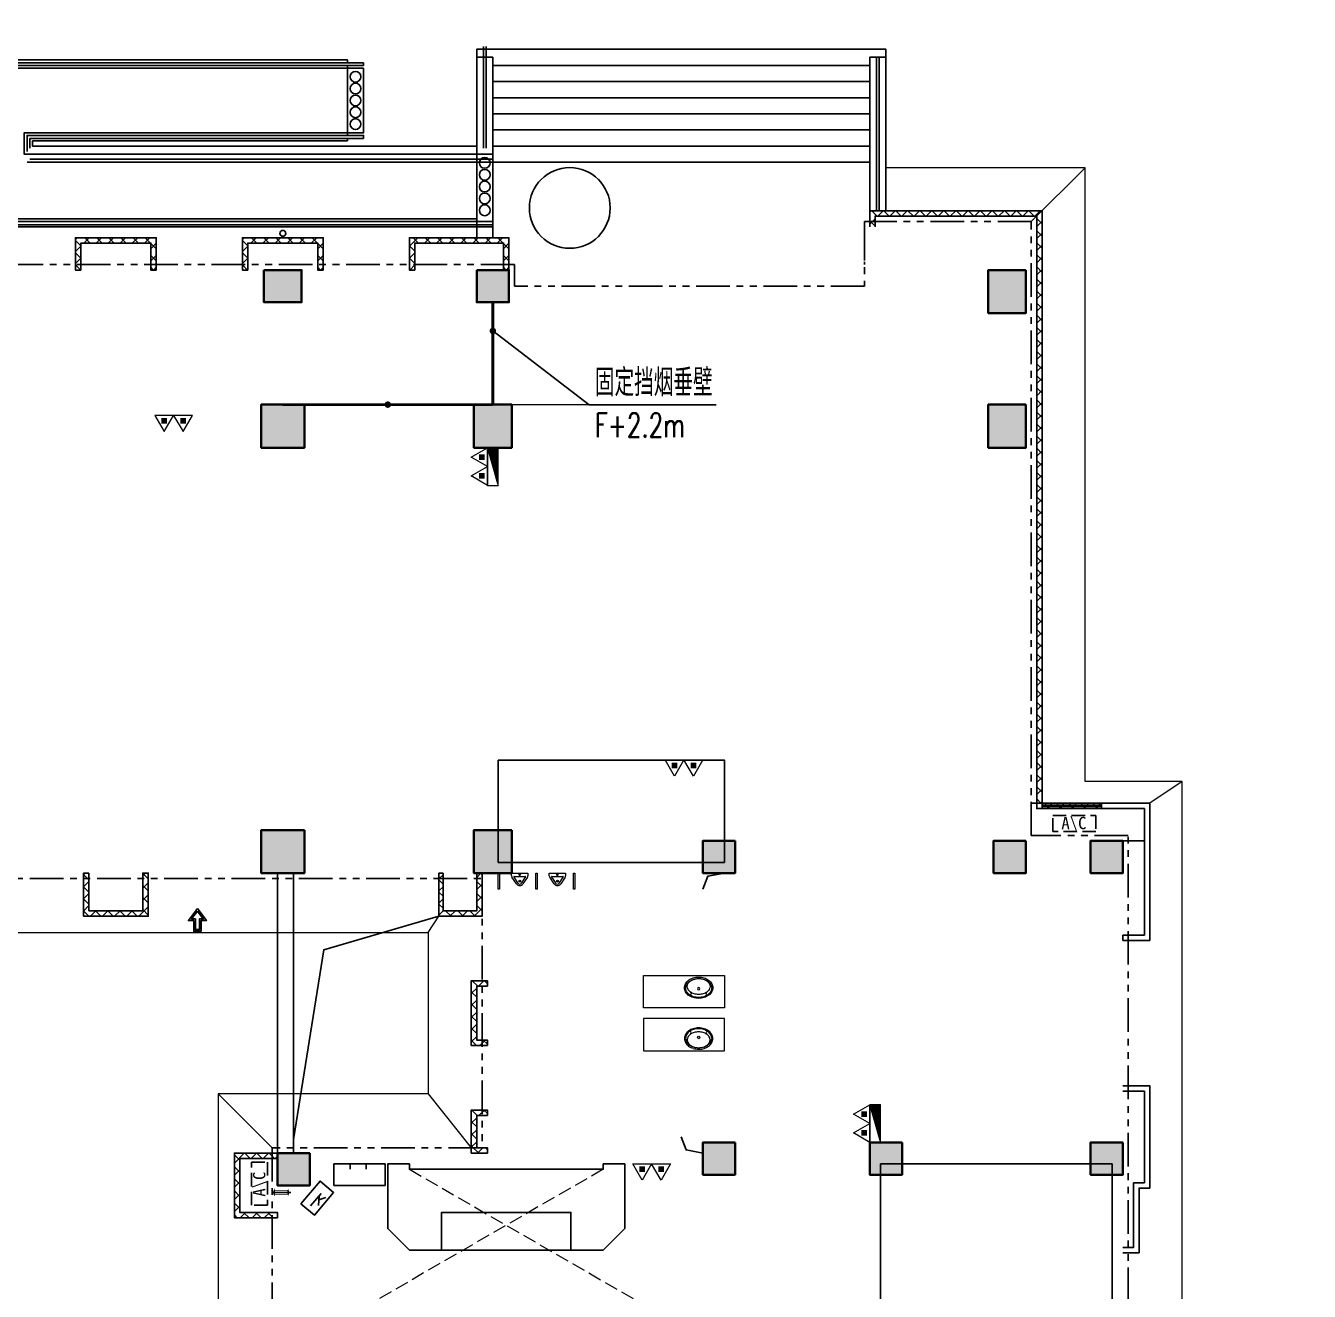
# Model space of a CAD drawing. Extents: x 196430 to 818205, y 904526 to 1974626.
# Drawn here: x 766588 to 790425, y 1935856 to 1959359 of the extents above; entities that cross this region are included whole.
import ezdxf

# ---------------------------------------------------------------- set-up
doc = ezdxf.new("R2010")
doc.units = 0
doc.header["$LTSCALE"] = 1000
doc.header["$MEASUREMENT"] = 0
for name, pattern in [('arch-1#教学楼$0$DASH', [0.35, 0.25, -0.1]), ('arch-1#教学楼$0$HIDDEN2', [4.7625, 3.175, -1.5875]), ('arch-1#教学楼$0$PHANTOM2', [1.25, 0.625, -0.125, 0.125, -0.125, 0.125, -0.125])]:
    doc.linetypes.add(name, pattern=pattern)
for name, color, linetype in [('arch', 8, 'Continuous'), ('arch-1#教学楼$0$0-消防', 8, 'Continuous'), ('arch-1#教学楼$0$_0', 8, 'Continuous'), ('arch-1#教学楼$0$A-FINI', 8, 'Continuous'), ('arch-1#教学楼$0$DIM_LEAD', 8, 'Continuous'), ('arch-1#教学楼$0$fur', 8, 'Continuous'), ('arch-1#教学楼$0$GXYZ', 8, 'Continuous'), ('arch-1#教学楼$0$LVTRY', 8, 'Continuous'), ('arch-1#教学楼$0$O-洞口', 8, 'Continuous'), ('arch-1#教学楼$0$WALL_METAL', 8, 'Continuous'), ('arch-1#教学楼$0$Z-电器', 8, 'Continuous'), ('arch-1#教学楼$0$保温', 8, 'Continuous'), ('arch-1#教学楼$0$保温层', 8, 'arch-1#教学楼$0$DASH'), ('arch-1#教学楼$0$剪力墙', 8, 'Continuous'), ('arch-1#教学楼$0$挡烟垂壁', 8, 'Continuous'), ('arch-1#教学楼$0$条件', 8, 'Continuous'), ('arch-1#教学楼$0$柱填充', 8, 'Continuous'), ('arch-1#教学楼$0$栏杆', 8, 'Continuous'), ('arch-1#教学楼$0$空调', 8, 'Continuous'), ('arch-1#教学楼$0$设备标注', 8, 'Continuous')]:
    doc.layers.add(name, color=color, linetype=linetype)
for name, color, linetype, lineweight in [('arch-1#教学楼$0$3T_GLASS', 8, 'Continuous', 0), ('arch-1#教学楼$0$AC', 8, 'arch-1#教学楼$0$HIDDEN2', 25), ('arch-1#教学楼$0$FLOR-SPCL', 8, 'Continuous', 13), ('arch-1#教学楼$0$HV-fm', 8, 'Continuous', 18), ('arch-1#教学楼$0$PUB_HATCH', 8, 'Continuous', 9), ('arch-1#教学楼$0$WINDOW', 8, 'Continuous', 25), ('arch-1#教学楼$0$砼柱', 8, 'Continuous', 35)]:
    doc.layers.add(name, color=color, linetype=linetype, lineweight=lineweight)
doc.styles.add('arch-1#教学楼$0$_TCH_DIM', font='SIMPLEX', dxfattribs={"bigfont": 'GBCBIG'})
doc.styles.add('arch-1#教学楼$0$_TCH_DYN', font='')
doc.styles.add('arch-1#教学楼$0$DIM_FONT', font='SIMPLEX.shx', dxfattribs={"width": 0.6})
doc.styles.add('arch-1#教学楼$0$Standard', font='gbenor.shx', dxfattribs={"bigfont": 'gbcbig.shx'})
doc.styles.get('arch-1#教学楼$0$_TCH_DYN').set_extended_font_data('SimSun')
doc.linetypes.add('arch-1#教学楼$0$XH_LINE', pattern='A,2,-0.2,["XH",arch-1#教学楼$0$Standard,S=0.15,R=0,X=-0.15,Y=-0.08],-0.15', length=2.35)

# ---------------------------------------------------------------- blocks, each defined once
blk = doc.blocks.new('arch-1#教学楼$0$JUJ3')
at = {"layer": 'arch-1#教学楼$0$FLOR-SPCL'}
blk.add_circle((2208232, 31060), 22.5, dxfattribs=at)
for centre, radius, start, end in [((2208328, 31082), 271, 142.7543, 162.4099), ((2208324, 31082), 251, 143.5742, 162.8909), ((2208282, 31118), 213, 118.5481, 142.7543), ((2208277, 31117), 192, 119.2776, 143.5742), ((2208306, 31116), 165, 120.5578, 144.966), ((2208252, 31172), 151, 89.7309, 118.5481), ((2208247, 31171), 131, 89.7308, 119.2776), ((2208276, 31168), 104, 89.7308, 120.5578), ((2208247, 31171), 131, 60.184, 89.7308), ((2208252, 31172), 151, 60.9136, 89.7309), ((2208276, 31168), 104, 58.9038, 89.7308), ((2208216, 31117), 192, 35.8874, 60.184), ((2208222, 31118), 213, 36.7075, 60.9136), ((2208244, 31116), 165, 34.4956, 58.9038), ((2208169, 31083), 251, 16.5707, 35.8874), ((2208175, 31083), 271, 17.0519, 36.7075), ((2208402, 31059), 348, 162.4099, 179.7309), ((2208402, 31059), 348, 179.7309, 197.0519), ((2208399, 31059), 329, 162.8909, 179.7308), ((2208399, 31059), 329, 179.7308, 196.5707), ((2208143, 31242), 41.4, 220.0413, 318.0474), ((2208433, 31059), 305, 163.6904, 179.7308), ((2208433, 31059), 305, 179.7308, 195.7712), ((2208355, 31082), 224, 144.966, 163.6904), ((2208195, 31082), 224, 15.7712, 34.4956), ((2208093, 31060), 329, 342.8909, 359.7308), ((2208093, 31060), 329, 359.7308, 16.5707), ((2208118, 31060), 305, 343.6904, 359.7308), ((2208118, 31060), 305, 359.7308, 15.7712), ((2208102, 31060), 348, 342.4099, 359.7309), ((2208102, 31060), 348, 359.7309, 17.0519), ((2208328, 31036), 271, 197.0519, 216.7075), ((2208324, 31037), 251, 196.5707, 215.8874), ((2208142, 30877), 41.8, 41.9646, 138.8685), ((2208281, 31001), 213, 216.7075, 240.9136), ((2208276, 31002), 192, 215.8874, 240.184), ((2208355, 31037), 224, 195.7712, 214.4956), ((2208306, 31003), 165, 214.4956, 238.9038), ((2208251, 30948), 151, 240.9136, 269.7309), ((2208246, 30949), 131, 240.184, 269.7308), ((2208275, 30951), 104, 238.9038, 269.7308), ((2208246, 30949), 131, 269.7308, 299.2776), ((2208251, 30948), 151, 269.7309, 298.5481), ((2208275, 30951), 104, 269.7308, 300.5578), ((2208216, 31002), 192, 299.2776, 323.5742), ((2208222, 31002), 213, 298.5481, 322.7543), ((2208244, 31003), 165, 300.5578, 324.966), ((2208168, 31037), 251, 323.5742, 342.8909), ((2208195, 31038), 224, 324.966, 343.6904), ((2208175, 31037), 271, 322.7543, 342.4099)]:
    blk.add_arc(centre, radius, start, end, dxfattribs=at)
blk = doc.blocks.new('arch-1#教学楼$0$wetwertyr')
at = {"layer": 'arch-1#教学楼$0$AC', "linetype": 'arch-1#教学楼$0$DASH'}
blk.add_lwpolyline([(7654325, 2471000), (7655125, 2471000), (7655125, 2470700), (7654325, 2470700)], close=True, dxfattribs=at)
at = {"layer": 'arch-1#教学楼$0$AC', "style": 'arch-1#教学楼$0$_TCH_DYN'}
blk.add_text('A\\C', height=227.8, dxfattribs=at).set_placement((7654485, 2470743))
blk = doc.blocks.new('arch-1#教学楼$0$jsjjs')
at = {"layer": 'arch-1#教学楼$0$fur'}
for points in [[(6686908, 1682736), (6686508, 1682736), (6686508, 1681536), (6686908, 1681136), (6690508, 1681136)], [(6690508, 1682736), (6690508, 1682636), (6686908, 1682636), (6686908, 1682736)], [(6690508, 1682736), (6690908, 1682736), (6690908, 1681536), (6690508, 1681136), (6686908, 1681136)]]:
    blk.add_lwpolyline(points, dxfattribs=at)
for points in [[(6689908, 1681136), (6687508, 1681136), (6687508, 1681836), (6689908, 1681836)], [(6688708, 1679536), (6687208, 1679536), (6687208, 1680136), (6688708, 1680136)], [(6690208, 1679536), (6688708, 1679536), (6688708, 1680136), (6690208, 1680136)], [(6686608, 1678236), (6685108, 1678236), (6685108, 1678836), (6686608, 1678836)], [(6688708, 1678236), (6687208, 1678236), (6687208, 1678836), (6688708, 1678836)], [(6690208, 1678236), (6688708, 1678236), (6688708, 1678836), (6690208, 1678836)], [(6690808, 1678236), (6692308, 1678236), (6692308, 1678836), (6690808, 1678836)], [(6686608, 1676936), (6685108, 1676936), (6685108, 1677536), (6686608, 1677536)], [(6688708, 1676936), (6687208, 1676936), (6687208, 1677536), (6688708, 1677536)], [(6690208, 1676936), (6688708, 1676936), (6688708, 1677536), (6690208, 1677536)], [(6690808, 1676936), (6692308, 1676936), (6692308, 1677536), (6690808, 1677536)], [(6686608, 1675636), (6685108, 1675636), (6685108, 1676236), (6686608, 1676236)], [(6688708, 1675636), (6687208, 1675636), (6687208, 1676236), (6688708, 1676236)], [(6690208, 1675636), (6688708, 1675636), (6688708, 1676236), (6690208, 1676236)], [(6690808, 1675636), (6692308, 1675636), (6692308, 1676236), (6690808, 1676236)], [(6686608, 1674336), (6685108, 1674336), (6685108, 1674936), (6686608, 1674936)], [(6688708, 1674336), (6687208, 1674336), (6687208, 1674936), (6688708, 1674936)], [(6690208, 1674336), (6688708, 1674336), (6688708, 1674936), (6690208, 1674936)], [(6690808, 1674336), (6692308, 1674336), (6692308, 1674936), (6690808, 1674936)], [(6686608, 1673036), (6685108, 1673036), (6685108, 1673636), (6686608, 1673636)], [(6688708, 1673036), (6687208, 1673036), (6687208, 1673636), (6688708, 1673636)], [(6690208, 1673036), (6688708, 1673036), (6688708, 1673636), (6690208, 1673636)], [(6690808, 1673036), (6692308, 1673036), (6692308, 1673636), (6690808, 1673636)], [(6686608, 1671736), (6685108, 1671736), (6685108, 1672336), (6686608, 1672336)], [(6688708, 1671736), (6687208, 1671736), (6687208, 1672336), (6688708, 1672336)], [(6690208, 1671736), (6688708, 1671736), (6688708, 1672336), (6690208, 1672336)]]:
    blk.add_lwpolyline(points, close=True, dxfattribs=at)
for centre in [(6687508, 1679352), (6688408, 1679352), (6689008, 1679352), (6689908, 1679352), (6685408, 1678052), (6686308, 1678052), (6687508, 1678052), (6688408, 1678052), (6689008, 1678052), (6689908, 1678052), (6691108, 1678052), (6692008, 1678052), (6685408, 1676752), (6686308, 1676752), (6687508, 1676752), (6688408, 1676752), (6689008, 1676752), (6689908, 1676752), (6691108, 1676752), (6692008, 1676752), (6685408, 1675452), (6686308, 1675452), (6687508, 1675452), (6688408, 1675452), (6689008, 1675452), (6689908, 1675452), (6691108, 1675452), (6692008, 1675452), (6685408, 1674152), (6686308, 1674152), (6687508, 1674152), (6688408, 1674152), (6689008, 1674152), (6689908, 1674152), (6691108, 1674152), (6692008, 1674152), (6685408, 1672852), (6686308, 1672852), (6687508, 1672852), (6688408, 1672852), (6689008, 1672852), (6689908, 1672852), (6691108, 1672852), (6692008, 1672852), (6685408, 1671552), (6686308, 1671552), (6687508, 1671552), (6688408, 1671552), (6689008, 1671552), (6689908, 1671552)]:
    blk.add_circle(centre, 150, dxfattribs=at)
at = {"layer": 'arch-1#教学楼$0$LVTRY'}
blk.add_lwpolyline([(6686458, 1682336), (6685508, 1682336), (6685508, 1682736), (6686458, 1682736)], close=True, dxfattribs=at)
at = {"layer": 'arch-1#教学楼$0$LVTRY', "linetype": 'Continuous', "flags": 128}
for points in [[(6685808, 1682736), (6685808, 1682636)], [(6686108, 1682736), (6686108, 1682636)]]:
    blk.add_lwpolyline(points, dxfattribs=at)
at = {"layer": 'arch-1#教学楼$0$PUB_HATCH', "linetype": 'arch-1#教学楼$0$DASH'}
for p, q in [((6690508, 1682636), (6684958, 1679432)), ((6686908, 1682636), (6693158, 1679028))]:
    blk.add_line(p, q, dxfattribs=at)
blk = doc.blocks.new('arch-1#教学楼$0$kk')
for p, q in [((867740, -260999), (867665, -260999)), ((867703, -261309), (867703, -260947)), ((867740, -261257), (867665, -261257))]:
    blk.add_line(p, q)
at = {"const_width": 10}
for points in [[(867635, -260999), (867665, -260999), (867665, -261257), (867635, -261257)], [(867770, -260999), (867740, -260999), (867740, -261257), (867770, -261257)]]:
    blk.add_lwpolyline(points, dxfattribs=at)
blk = doc.blocks.new('arch-1#教学楼$0$1zw2')
at = {"layer": 'arch-1#教学楼$0$柱填充'}
h = blk.add_hatch(color=251, dxfattribs=at)
h.dxf.hatch_style = 1
h.paths.add_polyline_path([(5128395, 875712), (5127595, 875712), (5127595, 874912), (5128395, 874912)])
h.paths.add_polyline_path([(5128395, 878412), (5127595, 878412), (5127595, 877612), (5128395, 877612)])
h.paths.add_polyline_path([(5134095, 878412), (5133495, 878412), (5133495, 877812), (5134095, 877812)])
h.paths.add_polyline_path([(5136995, 878412), (5136395, 878412), (5136395, 877812), (5136995, 877812)])
h.paths.add_polyline_path([(5139645, 878412), (5139645, 877812), (5140345, 877812), (5140345, 878412)])
h.paths.add_polyline_path([(5137095, 875712), (5136295, 875712), (5136295, 874912), (5137095, 874912)])
h.paths.add_polyline_path([(5140395, 875712), (5139595, 875712), (5139595, 874912), (5140395, 874912)])
h.paths.add_polyline_path([(5140395, 868012), (5139595, 868012), (5139595, 867212), (5140395, 867212)])
h.paths.add_polyline_path([(5149695, 868012), (5148895, 868012), (5148895, 867212), (5149695, 867212)])
h.paths.add_polyline_path([(5148945, 878412), (5148945, 877812), (5149645, 877812), (5149645, 878412)])
h.paths.add_polyline_path([(5149695, 875712), (5148895, 875712), (5148895, 874912), (5149695, 874912)])
h.paths.add_polyline_path([(5158245, 878412), (5158245, 877812), (5158945, 877812), (5158945, 878412)])
h.paths.add_polyline_path([(5158995, 875712), (5158195, 875712), (5158195, 874912), (5158995, 874912)])
h.paths.add_polyline_path([(5158995, 868012), (5158195, 868012), (5158195, 867212), (5158995, 867212)])
h.paths.add_polyline_path([(5167545, 878412), (5167545, 877812), (5168245, 877812), (5168245, 878412)])
h.paths.add_polyline_path([(5168295, 875712), (5167495, 875712), (5167495, 874912), (5168295, 874912)])
h.paths.add_polyline_path([(5168295, 868012), (5167495, 868012), (5167495, 867212), (5168295, 867212)])
h.paths.add_polyline_path([(5176845, 878412), (5176845, 877812), (5177545, 877812), (5177545, 878412)])
h.paths.add_polyline_path([(5177495, 875712), (5176895, 875712), (5176895, 875112), (5177495, 875112)])
h.paths.add_polyline_path([(5177295, 867812), (5176695, 867812), (5176695, 867212), (5177295, 867212)])
h.paths.add_polyline_path([(5183395, 867712), (5182895, 867712), (5182895, 867212), (5183395, 867212)])
h.paths.add_polyline_path([(5183295, 875712), (5182695, 875712), (5182695, 875112), (5183295, 875112)])
h.paths.add_polyline_path([(5183295, 878412), (5182695, 878412), (5182695, 877812), (5183295, 877812)])
h.paths.add_polyline_path([(5186895, 870212), (5186395, 870212), (5186395, 869712), (5186895, 869712)])
h.paths.add_polyline_path([(5188695, 875912), (5188095, 875912), (5188095, 875312), (5188695, 875312)])
h.paths.add_polyline_path([(5188695, 867712), (5188195, 867712), (5188195, 867212), (5188695, 867212)])
h.paths.add_polyline_path([(5192795, 876262), (5192045, 876262), (5192045, 875512), (5192795, 875512)])
h.paths.add_polyline_path([(5177695, 882912), (5177095, 882912), (5177095, 882312), (5177695, 882312)])
h.paths.add_polyline_path([(5185595, 882912), (5184995, 882912), (5184995, 882312), (5185595, 882312)])
h.paths.add_polyline_path([(5188695, 882912), (5188095, 882912), (5188095, 882312), (5188695, 882312)])
h.paths.add_polyline_path([(5192795, 882811), (5192295, 882811), (5192295, 882311), (5192795, 882311)])
h.paths.add_polyline_path([(5134095, 886492), (5133495, 886492), (5133495, 885892), (5134095, 885892)])
h.paths.add_polyline_path([(5136995, 886492), (5136395, 886492), (5136395, 885892), (5136995, 885892)])
h.paths.add_polyline_path([(5177695, 888692), (5177095, 888692), (5177095, 888092), (5177695, 888092)])
h.paths.add_polyline_path([(5185595, 888692), (5184995, 888692), (5184995, 888092), (5185595, 888092)])
h.paths.add_polyline_path([(5188695, 888692), (5188095, 888692), (5188095, 888092), (5188695, 888092)])
h.paths.add_polyline_path([(5192795, 888692), (5192295, 888692), (5192295, 888192), (5192795, 888192)])
h.paths.add_polyline_path([(5128395, 868012), (5127595, 868012), (5127595, 867212), (5128395, 867212)])
h.paths.add_polyline_path([(5137095, 868012), (5136295, 868012), (5136295, 867212), (5137095, 867212)])
h.paths.add_polyline_path([(5188695, 878412), (5188095, 878412), (5188095, 877812), (5188695, 877812)])
h.paths.add_polyline_path([(5136395, 886612), (5136995, 886612), (5136995, 887212), (5136395, 887212)])
h.paths.add_polyline_path([(5182995, 915332), (5182395, 915332), (5182395, 914732), (5182995, 914732)])
h.paths.add_polyline_path([(5189495, 915332), (5188895, 915332), (5188895, 914732), (5189495, 914732)])
h.paths.add_polyline_path([(5189495, 919812), (5188795, 919812), (5188795, 919012), (5189495, 919012)])
h.paths.add_polyline_path([(5185595, 919712), (5184995, 919712), (5184995, 919012), (5185595, 919012)])
h.paths.add_polyline_path([(5174245, 919812), (5173545, 919812), (5173545, 919012), (5174245, 919012)])
h.paths.add_polyline_path([(5177545, 919812), (5176845, 919812), (5176845, 919012), (5177545, 919012)])
h.paths.add_polyline_path([(5176845, 930012), (5176845, 929412), (5177545, 929412), (5177545, 930012)])
h.paths.add_polyline_path([(5177495, 927512), (5176895, 927512), (5176895, 926812), (5177495, 926812)])
h.paths.add_polyline_path([(5173545, 930012), (5173545, 929412), (5174245, 929412), (5174245, 930012)])
h.paths.add_polyline_path([(5174245, 927512), (5173545, 927512), (5173545, 926712), (5174245, 926712)])
h.paths.add_polyline_path([(5164245, 930012), (5164245, 929412), (5164945, 929412), (5164945, 930012)])
h.paths.add_polyline_path([(5164945, 927512), (5164245, 927512), (5164245, 926712), (5164945, 926712)])
h.paths.add_polyline_path([(5164945, 919812), (5164245, 919812), (5164245, 919012), (5164945, 919012)])
h.paths.add_polyline_path([(5182845, 955712), (5182345, 955712), (5182345, 955212), (5182845, 955212)])
h.paths.add_polyline_path([(5192795, 955712), (5192295, 955712), (5192295, 955212), (5192795, 955212)])
h.paths.add_polyline_path([(5185595, 958812), (5184995, 958812), (5184995, 958212), (5185595, 958212)])
h.paths.add_polyline_path([(5188695, 958812), (5188095, 958812), (5188095, 958212), (5188695, 958212)])
h.paths.add_polyline_path([(5192795, 958812), (5192195, 958812), (5192195, 958212), (5192795, 958212)])
h.paths.add_polyline_path([(5177695, 958812), (5177095, 958812), (5177095, 958212), (5177695, 958212)])
h.paths.add_polyline_path([(5177695, 965012), (5177095, 965012), (5177095, 964412), (5177695, 964412)])
h.paths.add_polyline_path([(5185595, 965012), (5184995, 965012), (5184995, 964412), (5185595, 964412)])
h.paths.add_polyline_path([(5188695, 965212), (5188095, 965212), (5188095, 964612), (5188695, 964612)])
h.paths.add_polyline_path([(5192795, 965212), (5192195, 965212), (5192195, 964612), (5192795, 964612)])
h.paths.add_polyline_path([(5177695, 971012), (5177095, 971012), (5177095, 970412), (5177695, 970412)])
h.paths.add_polyline_path([(5185595, 971212), (5184995, 971212), (5184995, 970612), (5185595, 970612)])
h.paths.add_polyline_path([(5192795, 971212), (5192195, 971212), (5192195, 970612), (5192795, 970612)])
h.paths.add_polyline_path([(5177595, 977012), (5176795, 977012), (5176795, 976212), (5177595, 976212)])
h.paths.add_polyline_path([(5177595, 984912), (5176795, 984912), (5176795, 984112), (5177595, 984112)])
h.paths.add_polyline_path([(5181445, 984912), (5180745, 984912), (5180745, 984112), (5181445, 984112)])
h.paths.add_polyline_path([(5180795, 987412), (5180795, 986812), (5181395, 986812), (5181395, 987412)])
h.paths.add_polyline_path([(5176845, 987412), (5176845, 986812), (5177545, 986812), (5177545, 987412)])
h.paths.add_polyline_path([(5190995, 984912), (5190295, 984912), (5190295, 984112), (5190995, 984112)])
h.paths.add_polyline_path([(5190995, 987412), (5190295, 987412), (5190295, 986612), (5190995, 986612)])
h.paths.add_polyline_path([(5190995, 976812), (5190395, 976812), (5190395, 976212), (5190995, 976212)])
h.paths.add_polyline_path([(5192795, 976812), (5192195, 976812), (5192195, 976212), (5192795, 976212)])
h.paths.add_polyline_path([(5185595, 976812), (5184995, 976812), (5184995, 976212), (5185595, 976212)])
h.paths.add_polyline_path([(5181445, 977012), (5180745, 977012), (5180745, 976212), (5181445, 976212)])
h.paths.add_polyline_path([(5167545, 987412), (5167545, 986812), (5168245, 986812), (5168245, 987412)])
h.paths.add_polyline_path([(5168295, 984912), (5167495, 984912), (5167495, 984112), (5168295, 984112)])
h.paths.add_polyline_path([(5168295, 977012), (5167495, 977012), (5167495, 976212), (5168295, 976212)])
h.paths.add_polyline_path([(5158245, 987412), (5158245, 986812), (5158945, 986812), (5158945, 987412)])
h.paths.add_polyline_path([(5158995, 984912), (5158195, 984912), (5158195, 984112), (5158995, 984112)])
h.paths.add_polyline_path([(5158995, 977012), (5158195, 977012), (5158195, 976212), (5158995, 976212)])
h.paths.add_polyline_path([(5148945, 987412), (5148945, 986812), (5149645, 986812), (5149645, 987412)])
h.paths.add_polyline_path([(5149695, 984912), (5148895, 984912), (5148895, 984112), (5149695, 984112)])
h.paths.add_polyline_path([(5149695, 977012), (5148895, 977012), (5148895, 976212), (5149695, 976212)])
h.paths.add_polyline_path([(5139645, 987412), (5139645, 986812), (5140345, 986812), (5140345, 987412)])
h.paths.add_polyline_path([(5140395, 984912), (5139595, 984912), (5139595, 984112), (5140395, 984112)])
h.paths.add_polyline_path([(5140395, 977012), (5139595, 977012), (5139595, 976212), (5140395, 976212)])
h.paths.add_polyline_path([(5136995, 987412), (5136395, 987412), (5136395, 986812), (5136995, 986812)])
h.paths.add_polyline_path([(5137095, 984912), (5136295, 984912), (5136295, 984112), (5137095, 984112)])
h.paths.add_polyline_path([(5137095, 977012), (5136295, 977012), (5136295, 976212), (5137095, 976212)])
h.paths.add_polyline_path([(5128395, 984912), (5127595, 984912), (5127595, 984112), (5128395, 984112)])
h.paths.add_polyline_path([(5128395, 987412), (5127595, 987412), (5127595, 986612), (5128395, 986612)])
h.paths.add_polyline_path([(5188695, 971212), (5188095, 971212), (5188095, 970612), (5188695, 970612)])
h.paths.add_polyline_path([(5128395, 977012), (5127595, 977012), (5127595, 976212), (5128395, 976212)])
h.paths.add_polyline_path([(5177095, 889412), (5177095, 888812), (5177695, 888812), (5177695, 889412)])
h.paths.add_polyline_path([(5184995, 889412), (5184995, 888812), (5185595, 888812), (5185595, 889412)])
h.paths.add_polyline_path([(5188095, 889412), (5188095, 888812), (5188695, 888812), (5188695, 889412)])
h.paths.add_polyline_path([(5177095, 894112), (5177095, 893512), (5177795, 893512), (5177795, 894112)])
h.paths.add_polyline_path([(5184895, 894112), (5184895, 893512), (5185595, 893512), (5185595, 894112)])
h.paths.add_polyline_path([(5188095, 894112), (5188095, 893512), (5188695, 893512), (5188695, 894112)])
h.paths.add_polyline_path([(5192195, 894112), (5192195, 893512), (5192795, 893512), (5192795, 894112)])
h.paths.add_polyline_path([(5177095, 902212), (5177095, 901612), (5177795, 901612), (5177795, 902212)])
h.paths.add_polyline_path([(5184895, 902212), (5184895, 901612), (5185595, 901612), (5185595, 902212)])
h.paths.add_polyline_path([(5188695, 902211), (5188095, 902211), (5188095, 901611), (5188695, 901611)])
h.paths.add_polyline_path([(5192795, 902211), (5192195, 902211), (5192195, 901611), (5192795, 901611)])
h.paths.add_polyline_path([(5177095, 906712), (5177095, 906112), (5177795, 906112), (5177795, 906712)])
h.paths.add_polyline_path([(5184895, 906712), (5184895, 906112), (5185595, 906112), (5185595, 906712)])
h.paths.add_polyline_path([(5188695, 906712), (5188095, 906712), (5188095, 906112), (5188695, 906112)])
h.paths.add_polyline_path([(5192795, 906712), (5192195, 906712), (5192195, 906112), (5192795, 906112)])
h.paths.add_polyline_path([(5177095, 914612), (5177095, 914012), (5177795, 914012), (5177795, 914612)])
h.paths.add_polyline_path([(5184895, 914612), (5184895, 914012), (5185595, 914012), (5185595, 914612)])
h.paths.add_polyline_path([(5188095, 914612), (5188095, 914012), (5188695, 914012), (5188695, 914612)])
h.paths.add_polyline_path([(5192195, 914612), (5192195, 914012), (5192795, 914012), (5192795, 914612)])
h.paths.add_polyline_path([(5185595, 927512), (5184995, 927512), (5184995, 926812), (5185595, 926812)])
h.paths.add_polyline_path([(5189495, 927512), (5188795, 927512), (5188795, 926712), (5189495, 926712)])
h.paths.add_polyline_path([(5184945, 930012), (5184945, 929412), (5185645, 929412), (5185645, 930012)])
h.paths.add_polyline_path([(5189495, 930012), (5188895, 930012), (5188895, 929412), (5189495, 929412)])
h.paths.add_polyline_path([(5154945, 930012), (5154945, 929412), (5155645, 929412), (5155645, 930012)])
h.paths.add_polyline_path([(5155645, 927512), (5154945, 927512), (5154945, 926712), (5155645, 926712)])
h.paths.add_polyline_path([(5155645, 919812), (5154945, 919812), (5154945, 919012), (5155645, 919012)])
h.paths.add_polyline_path([(5145645, 930012), (5145645, 929412), (5146345, 929412), (5146345, 930012)])
h.paths.add_polyline_path([(5146345, 927512), (5145645, 927512), (5145645, 926712), (5146345, 926712)])
h.paths.add_polyline_path([(5146345, 919812), (5145645, 919812), (5145645, 919012), (5146345, 919012)])
h.paths.add_polyline_path([(5136345, 930012), (5136345, 929412), (5137045, 929412), (5137045, 930012)])
h.paths.add_polyline_path([(5137045, 927512), (5136345, 927512), (5136345, 926712), (5137045, 926712)])
h.paths.add_polyline_path([(5137045, 919812), (5136345, 919812), (5136345, 919012), (5137045, 919012)])
h.paths.add_polyline_path([(5133995, 919512), (5133495, 919512), (5133495, 919012), (5133995, 919012)])
h.paths.add_polyline_path([(5131295, 927512), (5130695, 927512), (5130695, 926912), (5131295, 926912)])
h.paths.add_polyline_path([(5131295, 919612), (5130695, 919612), (5130695, 919012), (5131295, 919012)])
h.paths.add_polyline_path([(5128295, 927512), (5127595, 927512), (5127595, 926712), (5128295, 926712)])
h.paths.add_polyline_path([(5127595, 930012), (5127595, 929412), (5128295, 929412), (5128295, 930012)])
h.paths.add_polyline_path([(5128395, 919812), (5127595, 919812), (5127595, 919012), (5128395, 919012)])
h.paths.add_polyline_path([(5134095, 911732), (5133495, 911732), (5133495, 911132), (5134095, 911132)])
h.paths.add_polyline_path([(5136995, 911732), (5136395, 911732), (5136395, 911132), (5136995, 911132)])
h.paths.add_polyline_path([(5134095, 911012), (5133495, 911012), (5133495, 910412), (5134095, 910412)])
h.paths.add_polyline_path([(5139695, 910412), (5140295, 910412), (5140295, 911012), (5139695, 911012)])
h.paths.add_polyline_path([(5139695, 902412), (5140295, 902412), (5140295, 903012), (5139695, 903012)])
h.paths.add_polyline_path([(5134095, 903012), (5133495, 903012), (5133495, 902412), (5134095, 902412)])
h.paths.add_polyline_path([(5139695, 894412), (5140295, 894412), (5140295, 895012), (5139695, 895012)])
h.paths.add_polyline_path([(5134095, 895012), (5133495, 895012), (5133495, 894412), (5134095, 894412)])
h.paths.add_polyline_path([(5134095, 887212), (5133495, 887212), (5133495, 886612), (5134095, 886612)])
h.paths.add_polyline_path([(5139695, 886612), (5140295, 886612), (5140295, 887212), (5139695, 887212)])
h.paths.add_polyline_path([(5136395, 902412), (5136995, 902412), (5136995, 903012), (5136395, 903012)])
h.paths.add_polyline_path([(5136395, 894412), (5136995, 894412), (5136995, 895012), (5136395, 895012)])
h.paths.add_polyline_path([(5136395, 910412), (5136995, 910412), (5136995, 911012), (5136395, 911012)])
h.paths.add_polyline_path([(5184995, 930732), (5184995, 930132), (5185595, 930132), (5185595, 930732)])
h.paths.add_polyline_path([(5182945, 938712), (5182345, 938712), (5182345, 938112), (5182945, 938112)])
h.paths.add_polyline_path([(5185595, 938712), (5184995, 938712), (5184995, 938112), (5185595, 938112)])
h.paths.add_polyline_path([(5188495, 938712), (5187895, 938712), (5187895, 938112), (5188495, 938112)])
h.paths.add_polyline_path([(5182945, 947112), (5182345, 947112), (5182345, 946512), (5182945, 946512)])
h.paths.add_polyline_path([(5185595, 947112), (5184995, 947112), (5184995, 946512), (5185595, 946512)])
h.paths.add_polyline_path([(5188495, 947112), (5187895, 947112), (5187895, 946512), (5188495, 946512)])
h.paths.add_polyline_path([(5185595, 955092), (5184995, 955092), (5184995, 954492), (5185595, 954492)])
h.paths.add_polyline_path([(5187895, 930732), (5187895, 930132), (5188495, 930132), (5188495, 930732)])
h.paths.add_polyline_path([(5188495, 955092), (5187895, 955092), (5187895, 954492), (5188495, 954492)])
h.paths.add_polyline_path([(5183395, 870462), (5182645, 870462), (5182645, 869712), (5183395, 869712)])
at = {"layer": 'arch-1#教学楼$0$砼柱', "lineweight": 35}
for points in [[(5176845, 987412), (5176845, 986812), (5177545, 986812), (5177545, 987412)], [(5180795, 987412), (5180795, 986812), (5181395, 986812), (5181395, 987412)], [(5190995, 987412), (5190295, 987412), (5190295, 986612), (5190995, 986612)], [(5177595, 984912), (5176795, 984912), (5176795, 984112), (5177595, 984112)], [(5181445, 984912), (5180745, 984912), (5180745, 984112), (5181445, 984112)], [(5190995, 984912), (5190295, 984912), (5190295, 984112), (5190995, 984112)], [(5177595, 977012), (5176795, 977012), (5176795, 976212), (5177595, 976212)], [(5181445, 977012), (5180745, 977012), (5180745, 976212), (5181445, 976212)], [(5185595, 976812), (5184995, 976812), (5184995, 976212), (5185595, 976212)], [(5190995, 976812), (5190395, 976812), (5190395, 976212), (5190995, 976212)], [(5192795, 976812), (5192195, 976812), (5192195, 976212), (5192795, 976212)], [(5185595, 971212), (5184995, 971212), (5184995, 970612), (5185595, 970612)], [(5188695, 971212), (5188095, 971212), (5188095, 970612), (5188695, 970612)], [(5192795, 971212), (5192195, 971212), (5192195, 970612), (5192795, 970612)], [(5177695, 971012), (5177095, 971012), (5177095, 970412), (5177695, 970412)]]:
    blk.add_lwpolyline(points, close=True, dxfattribs=at)
blk = doc.blocks.new('arch-1#教学楼$0$$lvtry$00000219')
at = {"color": 0}
for p, q in [((-124, -91, 0), (-43, -216, 0)), ((-116, -76, 0), (116, -76, 0)), ((43, -216, 0), (124, -91, 0))]:
    blk.add_line(p, q, dxfattribs=at)
at = {"color": 0, "elevation": 0}
blk.add_lwpolyline([(69, -231, -0.57735), (-69, -231), (-162, -88, -0.145378), (-170, -61), (-170, 0), (170, 0), (170, -61, -0.145378), (162, -88)], format="xyb", close=True, dxfattribs=at)
at = {"color": 0}
for centre, radius in [((0, -177, 0), 20), ((0, -38, 0), 17.7)]:
    blk.add_circle(centre, radius, dxfattribs=at)
for centre, radius, start, end in [((-116, -86, 0), 10, 90, 213.0863), ((0, -191, 0), 50, 210, 330), ((116, -86, 0), 10, 326.9137, 90)]:
    blk.add_arc(centre, radius, start, end, dxfattribs=at)
for p in [(0, -38, 0), (0, -177, 0)]:
    blk.add_point(p, dxfattribs=at)
blk = doc.blocks.new('arch-1#教学楼$0$xfcd1')
at = {"layer": 'arch-1#教学楼$0$GXYZ', "linetype": 'Continuous'}
blk.add_arc((5337324, 987671), 9000, 359.9999, 89.9999, dxfattribs=at)
blk = doc.blocks.new('arch-1#教学楼$0$A$C41442FB6')
at = {"layer": 'arch-1#教学楼$0$Z-电器'}
blk.add_lwpolyline([(0, 550), (330, 550), (330, 0), (0, 0)], close=True, dxfattribs=at)
at = {"layer": 'arch-1#教学楼$0$Z-电器', "linetype": 'Continuous', "style": 'arch-1#教学楼$0$DIM_FONT', "width": 0.8}
blk.add_text('k', height=300, rotation=359.9455, dxfattribs=at).set_placement((123, 165))
blk = doc.blocks.new('arch-1#教学楼$0$dy1')
at = {"layer": 'arch-1#教学楼$0$DIM_LEAD'}
for p, q in [((4623541, 1092863), (4625331, 1091494)), ((4621591, 1091495), (4625331, 1091494)), ((4625331, 1091494), (4627688, 1091494))]:
    blk.add_line(p, q, dxfattribs=at)
at = {"layer": 'arch-1#教学楼$0$DIM_LEAD', "const_width": 60}
for points in [[(4623512, 1092869, 1), (4623571, 1092857, 1)], [(4621562, 1091487, 1), (4621620, 1091503, 1)]]:
    blk.add_lwpolyline(points, format="xyb", close=True, dxfattribs=at)
at = {"layer": 'arch-1#教学楼$0$DIM_LEAD', "color": 7, "style": 'arch-1#教学楼$0$_TCH_DIM'}
blk.add_text('固定挡烟垂壁', height=506.4, dxfattribs=at).set_placement((4625436, 1091652))
at = {"layer": 'arch-1#教学楼$0$DIM_LEAD', "color": 7, "style": 'arch-1#教学楼$0$_TCH_DIM', "width": 0.705882}
blk.add_text('F+2.2m', height=446.2, dxfattribs=at).set_placement((4625436, 1090891))
blk = doc.blocks.new('arch-1#教学楼$0$WEQWESDA')
at = {"layer": 'arch-1#教学楼$0$HV-fm'}
h = blk.add_hatch(dxfattribs=at)
h.set_pattern_fill('ANSI31', angle=270, style=0)
h.set_pattern_definition([(315, (-693696.34586, 2541731.43045), (0.088388347648, 0.088388347648), [])])
edge = h.paths.add_edge_path()
edge.add_line((477846, 567113), (477846, 566912))
edge.add_line((477846, 566912), (478546, 566913))
edge.add_line((478546, 566913), (477846, 567113))
at = {"layer": 'arch-1#教学楼$0$HV-fm', "color": 7}
for p, q in [((477846, 567113), (477846, 566913)), ((477846, 567113), (478546, 566913)), ((478546, 567113), (477847, 567113)), ((478546, 567113), (478546, 566913))]:
    blk.add_line(p, q, dxfattribs=at)
at = {"layer": 'arch-1#教学楼$0$HV-fm', "color": 7, "linetype": 'arch-1#教学楼$0$XH_LINE', "ltscale": 1.5}
blk.add_lwpolyline([(478546, 566913), (477846, 566913)], dxfattribs=at)
blk = doc.blocks.new('arch-1#教学楼$0$37')
at = {"linetype": 'Continuous'}
for p, q in [((350, 606), (0, 0)), ((700, 0), (350, 606)), ((0, 0), (700, 0))]:
    blk.add_line(p, q, dxfattribs=at)
at = {"linetype": 'Continuous', "const_width": 210}
blk.add_lwpolyline([(455, 202), (245, 202)], dxfattribs=at)
blk = doc.blocks.new('arch-1#教学楼$0$WERWERSGFDFGFG')
at = {"layer": 'arch-1#教学楼$0$HV-fm', "color": 7, "linetype": 'arch-1#教学楼$0$XH_LINE', "ltscale": 1.5, "xscale": 0.5, "yscale": 0.5, "zscale": 0.5}
for p in [(477846, 567426), (478196, 567426)]:
    blk.add_blockref('arch-1#教学楼$0$37', p, dxfattribs=at)
blk = doc.blocks.new('arch-1#教学楼$0$xfs1')
at = {"layer": 'arch-1#教学楼$0$WINDOW', "rotation": 180}
blk.add_blockref('arch-1#教学楼$0$WERWERSGFDFGFG', (4978505, 1475388), dxfattribs=at)
at = {"layer": 'arch-1#教学楼$0$WINDOW', "xscale": -1}
for name, p, rotation in [('arch-1#教学楼$0$WERWERSGFDFGFG', (5073561, 1385207), 90), ('arch-1#教学楼$0$WEQWESDA', (5073248, 1385208), 90), ('arch-1#教学楼$0$WERWERSGFDFGFG', (4031589, 1468988), 180), ('arch-1#教学楼$0$WERWERSGFDFGFG', (5080661, 1373007), 90), ('arch-1#教学楼$0$WEQWESDA', (5080348, 1373008), 90), ('arch-1#教学楼$0$WERWERSGFDFGFG', (4030989, 1461488), 180)]:
    blk.add_blockref(name, p, dxfattribs=dict(at, rotation=rotation))
blk = doc.blocks.new('arch-1#教学楼$0$平面标识')
at = {"layer": 'arch-1#教学楼$0$0-消防', "ltscale": 3}
blk.add_lwpolyline([(0, 422), (-168, 199), (-68, 199), (-68, 0), (68, 0), (68, 199), (168, 199), (0, 422)], dxfattribs=at)
blk.add_lwpolyline([(0, 372), (-108, 229), (-38, 229), (-38, 30), (38, 30), (38, 229), (108, 229)], close=True, dxfattribs=at)
blk = doc.blocks.new('arch-1#教学楼$0$xfjy')
at = {"layer": 'arch-1#教学楼$0$0-消防', "xscale": -1, "rotation": 359.9999999999931}
blk.add_blockref('arch-1#教学楼$0$平面标识', (5323089, 981334), dxfattribs=at)
blk = doc.blocks.new('arch-1#教学楼')
at = {"layer": 'arch-1#教学楼$0$条件'}
h = blk.add_hatch(dxfattribs=at)
h.set_pattern_fill('ANSI37', color=256, scale=100, angle=90)
h.set_pattern_definition([(135, (0, 6202.2), (-112.2532015, -112.2532015), []), (225, (0, 6202.2), (112.2532015, -112.2532015), [])])
h.paths.add_polyline_path([(5335575, 994714), (5335575, 994414), (5335675, 994414), (5335675, 994614), (5338675, 994614), (5338675, 983714), (5338775, 983714), (5338775, 994714)])
h = blk.add_hatch(dxfattribs=at)
h.set_pattern_fill('ANSI37', color=256, scale=100)
h.set_pattern_definition([(45, (-1380350.5, -590523.78), (-112.2532015, 112.2532015), []), (135, (-1380350.5, -590523.78), (-112.2532015, -112.2532015), [])])
h.paths.add_polyline_path([(5320925, 993614), (5320825, 993614), (5320825, 994214), (5322325, 994214), (5322325, 993614), (5322225, 993614), (5322225, 994114), (5320925, 994114)])
h = blk.add_hatch(dxfattribs=at)
h.set_pattern_fill('ANSI37', color=256, scale=100)
h.set_pattern_definition([(45, (-1377250.5, -590523.78), (-112.2532015, 112.2532015), []), (135, (-1377250.5, -590523.78), (-112.2532015, -112.2532015), [])])
h.paths.add_polyline_path([(5324025, 993614), (5323925, 993614), (5323925, 994214), (5325425, 994214), (5325425, 993614), (5325325, 993614), (5325325, 994114), (5324025, 994114)])
h = blk.add_hatch(dxfattribs=at)
h.set_pattern_fill('ANSI37', color=256, scale=100)
h.set_pattern_definition([(45, (-1373800.5, -590523.78), (-112.2532015, 112.2532015), []), (135, (-1373800.5, -590523.78), (-112.2532015, -112.2532015), [])])
h.paths.add_polyline_path([(5327125, 993614), (5327025, 993614), (5327025, 994214), (5328875, 994214), (5328875, 993614), (5328775, 993614), (5328775, 994114), (5327125, 994114)])
h = blk.add_hatch(dxfattribs=at)
h.set_pattern_fill('ANSI37', color=256, scale=100, angle=90)
h.set_pattern_definition([(135, (6924145.86, -5719461.47), (-112.2532015, -112.2532015), []), (225, (6924145.86, -5719461.47), (112.2532015, -112.2532015), [])])
h.paths.add_polyline_path([(5339875, 983614), (5339875, 983714), (5338775, 983714), (5338775, 983614)])
h = blk.add_hatch(dxfattribs=at)
h.set_pattern_fill('ANSI37', color=256, scale=100)
h.set_pattern_definition([(45, (-1380300.5, -601523.78), (-112.2532015, 112.2532015), []), (135, (-1380300.5, -601523.78), (-112.2532015, -112.2532015), [])])
h.paths.add_polyline_path([(5321075, 982414), (5320975, 982414), (5320975, 981614), (5322175, 981614), (5322175, 982414), (5322075, 982414), (5322075, 981714), (5321075, 981714)])
h = blk.add_hatch(dxfattribs=at)
h.set_pattern_fill('ANSI37', color=256, scale=100)
h.set_pattern_definition([(45, (-1373600.5, -601723.78), (-112.2532015, 112.2532015), []), (135, (-1373600.5, -601723.78), (-112.2532015, -112.2532015), [])])
h.paths.add_polyline_path([(5327650, 982414), (5327575, 982414), (5327575, 981614), (5328375, 981614), (5328375, 982414), (5328275, 982414), (5328275, 981714), (5327650, 981714)])
h = blk.add_hatch(dxfattribs=at)
h.set_pattern_fill('ANSI37', color=256, scale=100, angle=90)
h.set_pattern_definition([(135, (6912545.86, -5733461.47), (-112.2532015, -112.2532015), []), (225, (6912545.86, -5733461.47), (112.2532015, -112.2532015), [])])
h.paths.add_polyline_path([(5328475, 980314), (5328475, 980414), (5328175, 980414), (5328175, 979214), (5328475, 979214), (5328475, 979314), (5328275, 979314), (5328275, 980314)])
h = blk.add_hatch(dxfattribs=at)
h.set_pattern_fill('ANSI37', color=256, scale=100, angle=90)
h.set_pattern_definition([(135, (6912545.86, -5728461.47), (-112.2532015, -112.2532015), []), (225, (6912545.86, -5728461.47), (112.2532015, -112.2532015), [])])
h.paths.add_polyline_path([(5328475, 977914), (5328475, 978014), (5328175, 978014), (5328175, 977214), (5328475, 977214), (5328475, 977314), (5328275, 977314), (5328275, 977914)])
h = blk.add_hatch(dxfattribs=at)
h.set_pattern_fill('ANSI37', color=256, scale=100, angle=90)
h.set_pattern_definition([(135, (6908545.86, -5736661.47), (-112.2532015, -112.2532015), []), (225, (6908545.86, -5736661.47), (112.2532015, -112.2532015), [])])
h.paths.add_polyline_path([(5324575, 977114), (5324575, 977214), (5323775, 977214), (5323775, 976014), (5324575, 976014), (5324575, 976114), (5323875, 976114), (5323875, 977114)])
for points in [[(5328275, 997414), (5328275, 997714), (5335875, 997714), (5335875, 997414)], [(5318525, 994414), (5318525, 997514), (5325875, 997514)], [(5318675, 994564), (5318675, 997364), (5326175, 997364)], [(5325875, 997464), (5325875, 997514)], [(5325875, 997364), (5325875, 997414)], [(5325875, 997064), (5325875, 997364)], [(5326175, 997364), (5325875, 997364), (5325875, 996164), (5326175, 996164), (5326175, 997364)], [(5328275, 995714), (5328275, 997564), (5328575, 997564), (5328575, 995714)], [(5328575, 997414), (5335575, 997414)], [(5335875, 994714), (5335875, 997564), (5335575, 997564), (5335575, 994714)], [(5335875, 997414), (5335875, 997114)], [(5328575, 997114), (5335575, 997114)], [(5335875, 997114), (5335875, 997114), (5335875, 996814)], [(5325875, 996764), (5325875, 997064)], [(5328575, 996814), (5335575, 996814)], [(5335875, 996814), (5335875, 996814), (5335875, 996514)], [(5328275, 996114), (5328275, 996414)], [(5328575, 996514), (5335575, 996514)], [(5335875, 996514), (5335875, 996514), (5335875, 996214)], [(5325875, 996164), (5325875, 996114)], [(5328575, 996214), (5335575, 996214)], [(5335875, 996214), (5335875, 995914)], [(5320025, 996014), (5320025, 995914)], [(5320025, 996014), (5325875, 996014)], [(5325875, 996014), (5325875, 996054)], [(5328275, 995914), (5320025, 995914)], [(5328275, 995874), (5328275, 995914)], [(5328275, 995764), (5328275, 995814)], [(5328575, 995764), (5328275, 995764), (5328275, 994214), (5328575, 994214), (5328575, 995764)], [(5328575, 995914), (5335575, 995914)], [(5335875, 995914), (5335875, 995614)], [(5328575, 995614), (5335575, 995614)], [(5335875, 995614), (5335875, 995314)], [(5328275, 995314), (5328275, 994414)], [(5328575, 994414), (5318525, 994414)], [(5322325, 993614), (5322325, 994214), (5320825, 994214), (5320825, 993614)], [(5322225, 993614), (5322225, 994114), (5320925, 994114), (5320925, 993614)], [(5325425, 993614), (5325425, 994214), (5323925, 994214), (5323925, 993614)], [(5325325, 993614), (5325325, 994114), (5324025, 994114), (5324025, 993614)], [(5328875, 993614), (5328875, 994214), (5327025, 994214), (5327025, 993614)], [(5328675, 984514), (5328675, 982614), (5332875, 982614), (5332875, 984514), (5328675, 984514)], [(5338675, 983714), (5340775, 983714), (5340775, 981164), (5340275, 981164)], [(5338675, 983614), (5340675, 983614), (5340675, 981264), (5340275, 981264)], [(5322175, 982414), (5322175, 981614), (5320975, 981614), (5320975, 982414)], [(5322075, 982414), (5322075, 981714), (5321075, 981714), (5321075, 982414)], [(5328375, 982414), (5328375, 981614), (5327575, 981614), (5327575, 982414)], [(5328275, 982414), (5328275, 981714), (5327650, 981714), (5327650, 982414)], [(5332875, 982414), (5332565, 982355), (5332475, 982114)], [(5328475, 979214), (5328175, 979214), (5328175, 980414), (5328475, 980414)], [(5328475, 977214), (5328175, 977214), (5328175, 978014), (5328475, 978014)], [(5332475, 977214), (5332165, 977273), (5332075, 977514)], [(5324575, 976014), (5323775, 976014), (5323775, 977214), (5324575, 977214)], [(5335775, 977014), (5335775, 971014), (5340075, 971014), (5340075, 977014), (5335775, 977014)]]:
    blk.add_lwpolyline(points)
blk.add_lwpolyline([(5318675, 994564), (5318675, 997364), (5325875, 997364), (5325875, 996164), (5319875, 996164), (5319875, 995764), (5328275, 995764), (5328275, 994564)], close=True)
blk.add_circle((5330004, 994767), 750)
at = {"layer": 'arch-1#教学楼$0$3T_GLASS'}
for points in [[(5335775, 960314), (5341375, 960314), (5341375, 964514), (5341375, 965714), (5341375, 965714), (5341375, 969714), (5341375, 969714), (5341375, 984114), (5339575, 984114), (5339575, 995514), (5335875, 995514)], [(5339575, 995514), (5338575, 994514)], [(5341375, 984114), (5340775, 983714)], [(5327375, 981314), (5327575, 981614)], [(5287075, 981314), (5327375, 981314), (5327375, 978314), (5323475, 978314), (5323475, 963314), (5328675, 963314), (5328675, 960314), (5332675, 960314)], [(5323475, 978314), (5324475, 977314)], [(5327375, 978314), (5328175, 977314)]]:
    blk.add_lwpolyline(points, dxfattribs=at)
at = {"layer": 'arch-1#教学楼$0$_0'}
for points in [[(5338675, 983714), (5338575, 983714)], [(5340275, 983014), (5340675, 983014)], [(5324575, 977214), (5324575, 981614), (5324575, 982414)], [(5324875, 977214), (5324875, 981614), (5324875, 982414)], [(5327575, 981614), (5325435, 980992), (5324875, 977465)]]:
    blk.add_lwpolyline(points, dxfattribs=at)
at = {"layer": 'arch-1#教学楼$0$A-FINI'}
for points in [[(5321075, 982414), (5320975, 982414), (5320975, 981614), (5322175, 981614), (5322175, 982414), (5322075, 982414), (5322075, 981714), (5321075, 981714), (5321075, 982414)], [(5327650, 982414), (5327575, 982414), (5327575, 981614), (5328375, 981614), (5328375, 982414), (5328275, 982414), (5328275, 981714), (5327650, 981714), (5327650, 982414)]]:
    blk.add_lwpolyline(points, dxfattribs=at)
at = {"layer": 'arch-1#教学楼$0$FLOR-SPCL'}
for points in [[(5328675, 982114), (5328675, 982414), (5328700, 982414), (5328700, 982114)], [(5329375, 982114), (5329375, 982414), (5329400, 982414), (5329400, 982114)], [(5330075, 982114), (5330075, 982414), (5330100, 982414), (5330100, 982114)], [(5331375, 979914), (5331375, 980514), (5332875, 980514), (5332875, 979914)], [(5331375, 979714), (5331375, 979114), (5332875, 979114), (5332875, 979714)]]:
    blk.add_lwpolyline(points, close=True, dxfattribs=at)
at = {"layer": 'arch-1#教学楼$0$WALL_METAL'}
for points in [[(5335575, 994414), (5335575, 994714), (5338575, 994714), (5338775, 994714), (5338775, 983714)], [(5335675, 994414), (5335675, 994614), (5338575, 994614), (5338675, 994614), (5338675, 983714)], [(5320925, 993614), (5320825, 993614), (5320825, 994214), (5322325, 994214), (5322325, 993614), (5322225, 993614), (5322225, 994114), (5320925, 994114), (5320925, 993614)], [(5324025, 993614), (5323925, 993614), (5323925, 994214), (5325425, 994214), (5325425, 993614), (5325325, 993614), (5325325, 994114), (5324025, 994114), (5324025, 993614)], [(5327125, 993614), (5327025, 993614), (5327025, 994214), (5328875, 994214), (5328875, 993614), (5328775, 993614), (5328775, 994114), (5327125, 994114), (5327125, 993614)], [(5340275, 981264), (5340275, 981164), (5340775, 981164), (5340775, 983714), (5338675, 983714), (5338675, 983614), (5340675, 983614), (5340675, 981264), (5340275, 981264)], [(5338775, 983714), (5338775, 983614)], [(5339875, 983714), (5339875, 983614)], [(5328475, 980314), (5328475, 980414), (5328175, 980414), (5328175, 979214), (5328475, 979214), (5328475, 979314), (5328275, 979314), (5328275, 980314), (5328475, 980314)], [(5340275, 975364), (5340575, 975364), (5340575, 976564), (5340775, 976564), (5340775, 978464), (5340275, 978464)], [(5340275, 975464), (5340475, 975464), (5340475, 976664), (5340675, 976664), (5340675, 978364), (5340275, 978364)], [(5328475, 977914), (5328475, 978014), (5328175, 978014), (5328175, 977214), (5328475, 977214), (5328475, 977314), (5328275, 977314), (5328275, 977914), (5328475, 977914)], [(5324575, 977114), (5324575, 977214), (5323775, 977214), (5323775, 976014), (5324575, 976014), (5324575, 976114), (5323875, 976114), (5323875, 977114), (5324575, 977114)]]:
    blk.add_lwpolyline(points, dxfattribs=at)
at = {"layer": 'arch-1#教学楼$0$WINDOW', "ltscale": 100}
for points in [[(5339875, 983679), (5338775, 983679)], [(5339875, 983649), (5338775, 983649)]]:
    blk.add_lwpolyline(points, dxfattribs=at)
at = {"layer": 'arch-1#教学楼$0$保温', "linetype": 'arch-1#教学楼$0$PHANTOM2'}
blk.add_lwpolyline([(5335475, 994414), (5335475, 993314), (5328975, 993314), (5328975, 993714), (5274975, 993714), (5274975, 982314), (5328375, 982314), (5328375, 977314), (5324475, 977314), (5324475, 964314), (5329675, 964314), (5329675, 961314), (5340375, 961314), (5340375, 964514), (5340375, 964714), (5335975, 964714), (5335875, 964714), (5335875, 970714), (5340375, 970714), (5340375, 983114), (5338575, 983114), (5338575, 994514), (5335475, 994514), (5335475, 993714)], dxfattribs=at)
at = {"layer": 'arch-1#教学楼$0$保温层', "const_width": 10}
blk.add_lwpolyline([(5329075, 982619), (5332475, 982619)], dxfattribs=at)
at = {"layer": 'arch-1#教学楼$0$挡烟垂壁', "linetype": 'arch-1#教学楼$0$DASH', "const_width": 50}
for points in [[(5328575, 993014), (5328575, 991114)], [(5328575, 991114), (5324675, 991114)]]:
    blk.add_lwpolyline(points, dxfattribs=at)
at = {"layer": 'arch-1#教学楼$0$栏杆', "color": 205}
for points in [[(5328400, 997764), (5328400, 995874)], [(5328450, 997764), (5328450, 995874)], [(5318575, 994454), (5318575, 997464), (5326175, 997464)], [(5318625, 994514), (5318625, 997414), (5326175, 997414)], [(5326175, 997464), (5326175, 997414)], [(5335700, 997564), (5335700, 994714)], [(5335750, 997564), (5335750, 994714)], [(5319925, 995814), (5319925, 996114), (5326175, 996114), (5326175, 996054)], [(5326175, 996054), (5319975, 996054), (5319975, 995874)], [(5319975, 995674), (5328575, 995674), (5328575, 995614), (5319925, 995614)], [(5318625, 994514), (5328575, 994514), (5328575, 994454), (5318575, 994454)]]:
    blk.add_lwpolyline(points, dxfattribs=at)
for centre in [(5326025, 997203), (5326025, 996983), (5326025, 996763), (5326025, 996543), (5326025, 996323), (5328425, 995603), (5328425, 995383), (5328425, 995163), (5328425, 994943), (5328425, 994723)]:
    blk.add_circle(centre, 100, dxfattribs=at)
at = {"layer": 'arch-1#教学楼$0$设备标注'}
blk.add_circle((5324675, 994295), 55, dxfattribs=at)
for name, p in [('arch-1#教学楼$0$1zw2', (147480, 6202)), ('arch-1#教学楼$0$jsjjs', (-1359883, -705722))]:
    blk.add_blockref(name, p)
at = {"layer": 'arch-1#教学楼$0$_0'}
for name, p in [('arch-1#教学楼$0$xfcd1', (0, 6202)), ('arch-1#教学楼$0$dy1', (705034, -100381)), ('arch-1#教学楼$0$xfs1', (822339, 82953)), ('arch-1#教学楼$0$xfjy', (0, 0))]:
    blk.add_blockref(name, p, dxfattribs=at)
at = {"layer": 'arch-1#教学楼$0$AC'}
blk.add_blockref('arch-1#教学楼$0$wetwertyr', (-2315352, -1487513), dxfattribs=at)
at = {"layer": 'arch-1#教学楼$0$AC', "rotation": 90}
blk.add_blockref('arch-1#教学楼$0$wetwertyr', (7795093, -6678079), dxfattribs=at)
at = {"layer": 'arch-1#教学楼$0$FLOR-SPCL', "xscale": 0.8823529481887817, "yscale": 0.8487084954977037, "rotation": 359.999846861942}
for p in [(5329074, 982414, 0), (5329774, 982414, 0)]:
    blk.add_blockref('arch-1#教学楼$0$$lvtry$00000219', p, dxfattribs=at)
at = {"layer": 'arch-1#教学楼$0$O-洞口', "lineweight": -3, "xscale": -1, "rotation": 90.00008684812303}
blk.add_blockref('arch-1#教学楼$0$kk', (5063516, 1844187), dxfattribs=at)
at = {"layer": 'arch-1#教学楼$0$剪力墙', "color": 6, "xscale": -1, "rotation": 270.0000603563899}
blk.add_blockref('arch-1#教学楼$0$JUJ3', (5301340, -1227966), dxfattribs=at)
at = {"layer": 'arch-1#教学楼$0$剪力墙', "color": 6, "rotation": 269.9999396436101}
blk.add_blockref('arch-1#教学楼$0$JUJ3', (5301340, 3187594), dxfattribs=at)
at = {"layer": 'arch-1#教学楼$0$空调', "xscale": -1, "rotation": 139.6419060307074}
blk.add_blockref('arch-1#教学楼$0$A$C41442FB6', (5325368, 976694), dxfattribs=at)

msp = doc.modelspace()

# ---------------------------------------------------------------- block references
at = {"layer": 'arch'}
msp.add_blockref('arch-1#教学楼', (-4553312, 961208), dxfattribs=at)

doc.saveas('drawing.dxf')
